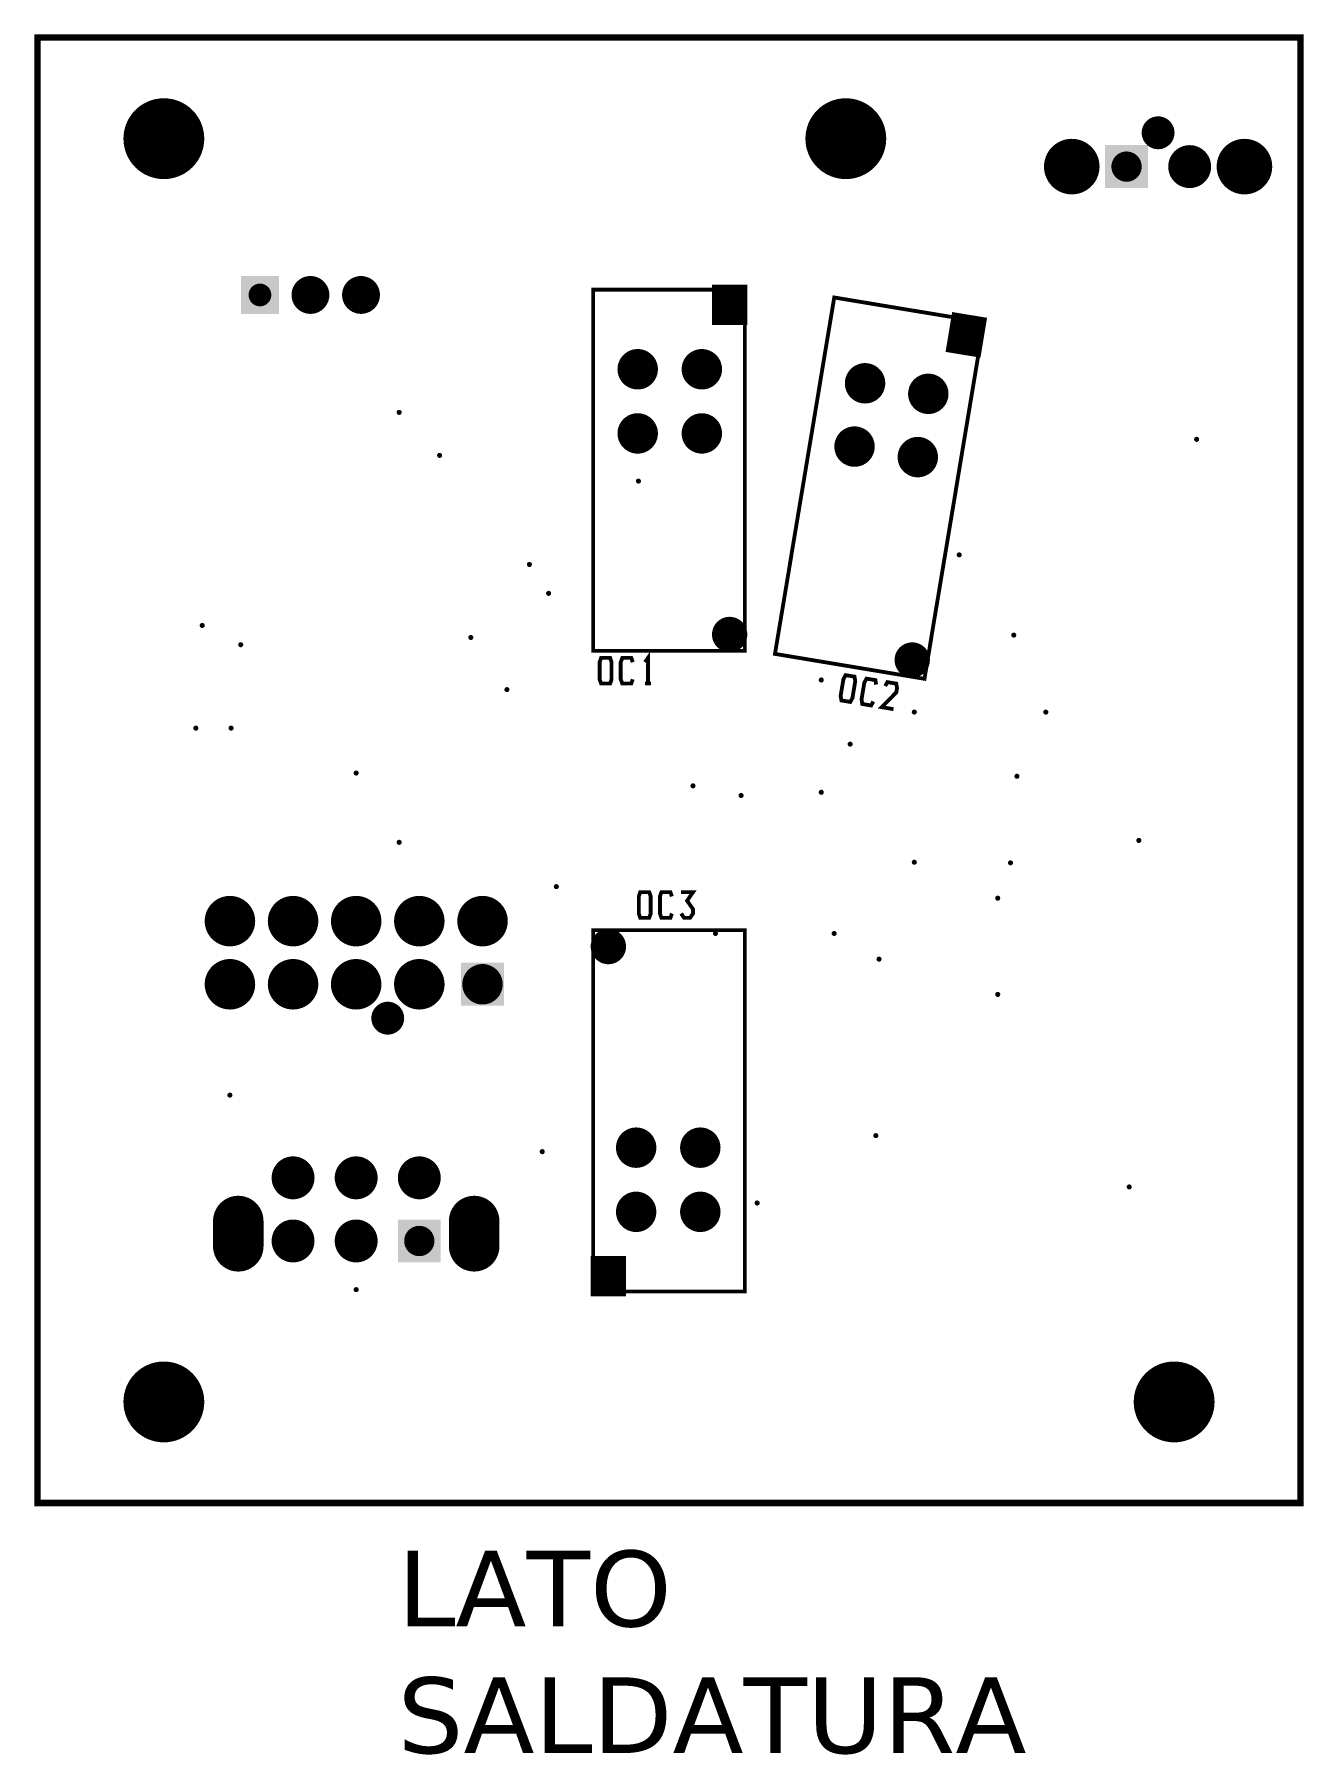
# Model space of a CAD drawing. Extents: x -6 to 100, y -18 to 50.
# Drawn here: x 49.4 to 99.7, y -18.4 to 49.7 of the extents above; entities that cross this region are included whole.
import ezdxf

# ---------------------------------------------------------------- set-up
doc = ezdxf.new("R2010")
doc.units = 0
doc.header["$MEASUREMENT"] = 0
doc.layers.get('0').update_dxf_attribs({"linetype": 'CONTINUOUS'})
for name, color, linetype in [('22-310-0_DRL', 1, 'CONTINUOUS'), ('22-310-0_SMB', 254, 'CONTINUOUS'), ('22-310-0_SSB', 1, 'CONTINUOUS')]:
    doc.layers.add(name, color=color, linetype=linetype)
doc.styles.get("Standard").update_dxf_attribs({"font": 'verdana.ttf', "height": 3})

# ---------------------------------------------------------------- blocks, each defined once
blk = doc.blocks.new('ROUND_1')
at = {"const_width": 1.6002}
blk.add_lwpolyline([(-0.8001, 0, 1), (0.8001, 0, 1)], format="xyb", close=True, dxfattribs=at)
blk = doc.blocks.new('ROUND_16')
at = {"const_width": 0.65024}
blk.add_lwpolyline([(-0.32512, 0, 1), (0.32512, 0, 1)], format="xyb", close=True, dxfattribs=at)
blk = doc.blocks.new('ROUND_18')
at = {"const_width": 0.8001}
blk.add_lwpolyline([(-0.40005, 0, 1), (0.40005, 0, 1)], format="xyb", close=True, dxfattribs=at)
blk = doc.blocks.new('ROUND_19')
at = {"const_width": 0.69977}
blk.add_lwpolyline([(-0.349884, 0, 1), (0.349884, 0, 1)], format="xyb", close=True, dxfattribs=at)
blk = doc.blocks.new('ROUND_47')
at = {"const_width": 0.44958}
blk.add_lwpolyline([(-0.22479, 0, 1), (0.22479, 0, 1)], format="xyb", close=True, dxfattribs=at)
blk = doc.blocks.new('ROUND_48')
at = {"const_width": 0.59944}
blk.add_lwpolyline([(-0.29972, 0, 1), (0.29972, 0, 1)], format="xyb", close=True, dxfattribs=at)
blk = doc.blocks.new('ROUND_50')
at = {"const_width": 0.10033}
blk.add_lwpolyline([(-0.050164, 0, 1), (0.050164, 0, 1)], format="xyb", close=True, dxfattribs=at)
blk = doc.blocks.new('ROUND_8')
at = {"const_width": 0.7493}
blk.add_lwpolyline([(-0.37465, 0, 1), (0.37465, 0, 1)], format="xyb", close=True, dxfattribs=at)
blk = doc.blocks.new('SQUARE_9')
blk.add_solid([(0.7493, 0.7493), (0.7493, -0.7493), (-0.7493, 0.7493), (-0.7493, -0.7493)])
blk = doc.blocks.new('OBLONG_10')
at = {"const_width": 1.99898}
blk.add_lwpolyline([(0, 0.50038), (0, -0.50038)], dxfattribs=at)
at = {"const_width": 0.99949}
for points in [[(-0.499744, 0.50038, 1), (0.499744, 0.50038, 1)], [(-0.499744, -0.50038, 1), (0.499744, -0.50038, 1)]]:
    blk.add_lwpolyline(points, format="xyb", close=True, dxfattribs=at)
blk = doc.blocks.new('ROUND_13')
at = {"const_width": 0.84963}
blk.add_lwpolyline([(-0.424814, 0, 1), (0.424814, 0, 1)], format="xyb", close=True, dxfattribs=at)
blk = doc.blocks.new('SQUARE_14')
blk.add_solid([(0.84963, 0.84963), (0.84963, -0.84963), (-0.84963, 0.84963), (-0.84963, -0.84963)])
blk = doc.blocks.new('ROUND_15')
at = {"const_width": 0.99949}
blk.add_lwpolyline([(-0.499744, 0, 1), (0.499744, 0, 1)], format="xyb", close=True, dxfattribs=at)
blk = doc.blocks.new('ROUND_17')
at = {"const_width": 1.09982}
blk.add_lwpolyline([(-0.54991, 0, 1), (0.54991, 0, 1)], format="xyb", close=True, dxfattribs=at)

msp = doc.modelspace()

# ---------------------------------------------------------------- linework, layer by layer
at = {"layer": '22-310-0_DRL'}
for points, const_width in [([(49.568, 49.56), (49.568, -8.441), (99.565, -8.441), (99.565, 49.56), (49.568, 49.56)], 0.254), ([(76.967, 39.783), (76.967, 38.183)], 1.4), ([(86.207, 37.007), (86.469, 38.584)], 1.4), ([(72.166, 1.333), (72.166, -0.265)], 1.4)]:
    msp.add_lwpolyline(points, dxfattribs=dict(at, const_width=const_width))
at = {"layer": '22-310-0_SSB', "const_width": 0.152}
for points in [[(77.566, 25.285), (77.566, 39.585), (71.567, 39.585), (71.567, 25.285), (77.566, 25.285)], [(84.681, 24.182), (87.028, 38.29), (81.109, 39.273), (78.762, 25.168), (84.681, 24.182)], [(73.627, 36.184), (73.027, 36.184), (73.027, 36.684), (73.627, 36.684), (73.627, 36.184)], [(76.167, 36.184), (75.567, 36.184), (75.567, 36.684), (76.167, 36.684), (76.167, 36.184)], [(82.583, 35.582), (81.991, 35.681), (82.075, 36.174), (82.666, 36.075), (82.583, 35.582)], [(85.09, 35.165), (84.498, 35.262), (84.579, 35.757), (85.171, 35.658), (85.09, 35.165)], [(73.627, 33.644), (73.027, 33.644), (73.027, 34.144), (73.627, 34.144), (73.627, 33.644)], [(76.167, 33.644), (75.567, 33.644), (75.567, 34.144), (76.167, 34.144), (76.167, 33.644)], [(82.166, 33.075), (81.574, 33.174), (81.656, 33.667), (82.247, 33.57), (82.166, 33.075)], [(84.673, 32.658), (84.081, 32.758), (84.163, 33.25), (84.754, 33.151), (84.673, 32.658)], [(73.733, 23.992), (73.733, 25.008), (73.614, 24.838)], [(71.879, 23.992), (71.818, 24.162), (71.818, 24.838), (71.879, 25.008), (72.235, 25.008), (72.293, 24.838), (72.293, 24.162), (72.235, 23.992), (71.879, 23.992)], [(73.131, 24.162), (73.073, 23.992), (72.717, 23.992), (72.656, 24.162), (72.656, 24.838), (72.717, 25.008), (73.073, 25.008), (73.131, 24.838)], [(73.85, 23.992), (73.614, 23.992)], [(81.394, 23.324), (81.361, 23.499), (81.473, 24.167), (81.559, 24.325), (81.91, 24.266), (81.94, 24.091), (81.831, 23.423), (81.744, 23.266), (81.394, 23.324)], [(82.656, 23.283), (82.57, 23.126), (82.219, 23.184), (82.189, 23.362), (82.301, 24.03), (82.387, 24.188), (82.738, 24.129), (82.768, 23.951)], [(83.456, 22.979), (82.989, 23.057), (83.568, 23.647), (83.594, 23.814), (83.563, 23.992), (83.213, 24.05), (83.126, 23.893)], [(73.428, 14.721), (73.37, 14.891), (73.37, 15.567), (73.428, 15.737), (73.784, 15.737), (73.842, 15.567), (73.842, 14.891), (73.784, 14.721), (73.428, 14.721)], [(74.681, 14.891), (74.622, 14.721), (74.267, 14.721), (74.208, 14.891), (74.208, 15.567), (74.267, 15.737), (74.622, 15.737), (74.681, 15.567)], [(75.046, 14.891), (75.163, 14.721), (75.402, 14.721), (75.519, 14.891), (75.519, 15.059), (75.283, 15.399), (75.519, 15.737), (75.046, 15.737)], [(71.567, 14.233), (71.567, -0.067), (77.566, -0.067), (77.566, 14.233), (71.567, 14.233)], [(72.966, 5.874), (73.566, 5.874), (73.566, 5.374), (72.966, 5.374), (72.966, 5.874)], [(75.506, 5.874), (76.106, 5.874), (76.106, 5.374), (75.506, 5.374), (75.506, 5.874)], [(72.966, 3.334), (73.566, 3.334), (73.566, 2.834), (72.966, 2.834), (72.966, 3.334)], [(75.506, 3.334), (76.106, 3.334), (76.106, 2.834), (75.506, 2.834), (75.506, 3.334)]]:
    msp.add_lwpolyline(points, dxfattribs=at)
for points in [[(76.766, 38.983, -0.414214), (76.967, 39.184)], [(76.967, 38.785, -0.414214), (76.769, 38.983)], [(76.967, 39.184, -0.414214), (77.167, 38.983)], [(77.167, 38.983, -0.414214), (76.967, 38.782)], [(86.139, 37.794, -0.041838), (86.141, 37.827)], [(86.304, 37.599, -0.366034), (86.139, 37.794)], [(86.141, 37.827, -0.366034), (86.337, 37.992)], [(86.337, 37.594, -0.041836), (86.303, 37.596)], [(86.337, 37.992, -0.041452), (86.37, 37.992)], [(86.535, 37.761, -0.366632), (86.337, 37.594)], [(86.37, 37.992, -0.366632), (86.537, 37.794)], [(86.537, 37.794, -0.041312), (86.535, 37.761)], [(76.766, 25.935, -0.414214), (76.967, 26.136)], [(76.967, 25.734, -0.414214), (76.766, 25.935)], [(76.967, 26.133, -0.414214), (77.165, 25.935)], [(77.167, 25.935, -0.414214), (76.967, 25.734)], [(83.997, 24.955, -0.370177), (84.196, 25.125)], [(84.196, 25.125, -0.041839), (84.229, 25.122)], [(84.229, 25.12, -0.366034), (84.394, 24.924)], [(83.995, 24.924, -0.038179), (83.997, 24.955)], [(84.163, 24.726, -0.366632), (83.995, 24.924)], [(84.196, 24.726, -0.041452), (84.163, 24.726)], [(84.391, 24.891, -0.366034), (84.196, 24.726)], [(84.394, 24.924, -0.04184), (84.391, 24.891)], [(72.166, 13.382, -0.414214), (71.965, 13.583)], [(71.968, 13.583, -0.414214), (72.166, 13.781)], [(72.166, 13.784, -0.414214), (72.367, 13.583)], [(72.367, 13.583, -0.414214), (72.166, 13.382)], [(71.968, 0.535, -0.414214), (72.166, 0.733)], [(72.166, 0.733, -0.414214), (72.364, 0.535)], [(72.166, 0.334, -0.414214), (71.965, 0.535)], [(72.367, 0.535, -0.414214), (72.166, 0.334)]]:
    msp.add_lwpolyline(points, format="xyb", dxfattribs=at)

# ---------------------------------------------------------------- block references
at = {"layer": '22-310-0_DRL', "xscale": -1}
for name, p in [('ROUND_1', (54.566, 45.559)), ('ROUND_1', (81.567, 45.559)), ('ROUND_16', (93.931, 45.793)), ('ROUND_18', (90.513, 44.454)), ('ROUND_48', (92.682, 44.454)), ('ROUND_48', (95.181, 44.454)), ('ROUND_18', (97.35, 44.454)), ('ROUND_47', (58.371, 39.374)), ('ROUND_47', (60.37, 39.374)), ('ROUND_47', (62.372, 39.374)), ('ROUND_47', (73.327, 36.433)), ('ROUND_47', (75.867, 36.433)), ('ROUND_47', (82.329, 35.877)), ('ROUND_47', (84.833, 35.46)), ('ROUND_50', (63.883, 34.726)), ('ROUND_47', (73.327, 33.893)), ('ROUND_47', (75.867, 33.893)), ('ROUND_47', (81.912, 33.372)), ('ROUND_47', (84.417, 32.956)), ('ROUND_50', (95.455, 33.659)), ('ROUND_50', (65.483, 33.024)), ('ROUND_50', (73.357, 32.008)), ('ROUND_50', (69.039, 28.706)), ('ROUND_50', (86.057, 29.087)), ('ROUND_50', (69.801, 27.563)), ('ROUND_19', (76.967, 25.935)), ('ROUND_50', (56.085, 26.293)), ('ROUND_50', (66.72, 25.818)), ('ROUND_50', (88.216, 25.912)), ('ROUND_50', (57.609, 25.531)), ('ROUND_19', (84.196, 24.924)), ('ROUND_50', (68.15, 23.753)), ('ROUND_50', (80.596, 24.134)), ('ROUND_50', (84.279, 22.864)), ('ROUND_50', (89.486, 22.864)), ('ROUND_50', (55.831, 22.229)), ('ROUND_50', (57.228, 22.229)), ('ROUND_50', (81.739, 21.594)), ('ROUND_50', (62.181, 20.451)), ('ROUND_50', (75.516, 19.943)), ('ROUND_50', (80.596, 19.689)), ('ROUND_50', (88.343, 20.324)), ('ROUND_50', (77.421, 19.562)), ('ROUND_50', (63.883, 17.708)), ('ROUND_50', (93.169, 17.784)), ('ROUND_50', (84.279, 16.921)), ('ROUND_50', (88.089, 16.895)), ('ROUND_50', (70.106, 15.955)), ('ROUND_48', (57.183, 14.589)), ('ROUND_48', (59.682, 14.589)), ('ROUND_48', (62.181, 14.589)), ('ROUND_48', (64.681, 14.589)), ('ROUND_48', (67.183, 14.589)), ('ROUND_50', (87.581, 15.498)), ('ROUND_19', (72.166, 13.583)), ('ROUND_50', (76.405, 14.101)), ('ROUND_50', (81.104, 14.101)), ('ROUND_50', (82.882, 13.085)), ('ROUND_48', (57.183, 12.09)), ('ROUND_48', (59.682, 12.09)), ('ROUND_48', (62.181, 12.09)), ('ROUND_48', (64.681, 12.09)), ('ROUND_18', (67.183, 12.09)), ('ROUND_50', (87.581, 11.688)), ('ROUND_16', (63.431, 10.748)), ('ROUND_50', (57.183, 7.703)), ('ROUND_50', (82.755, 6.1)), ('ROUND_50', (69.547, 5.465)), ('ROUND_47', (73.266, 5.623)), ('ROUND_47', (75.806, 5.623)), ('ROUND_48', (59.682, 4.429)), ('ROUND_48', (62.181, 4.429)), ('ROUND_48', (64.681, 4.429)), ('ROUND_50', (92.788, 4.068)), ('ROUND_47', (73.266, 3.083)), ('ROUND_47', (75.806, 3.083)), ('ROUND_50', (78.056, 3.433)), ('ROUND_18', (57.513, 2.219)), ('ROUND_18', (66.852, 2.219)), ('ROUND_48', (59.682, 1.93)), ('ROUND_48', (62.181, 1.93)), ('ROUND_48', (64.681, 1.93)), ('ROUND_50', (62.181, 0.004)), ('ROUND_1', (54.566, -4.441)), ('ROUND_1', (94.566, -4.441))]:
    msp.add_blockref(name, p, dxfattribs=at)
at = {"layer": '22-310-0_SMB', "xscale": -1}
for name, p in [('ROUND_17', (90.513, 44.454)), ('SQUARE_14', (92.682, 44.454)), ('ROUND_13', (95.181, 44.454)), ('ROUND_17', (97.35, 44.454)), ('SQUARE_9', (58.371, 39.374)), ('ROUND_8', (60.37, 39.374)), ('ROUND_8', (62.372, 39.374)), ('ROUND_18', (73.327, 36.433)), ('ROUND_18', (75.867, 36.433)), ('ROUND_18', (82.329, 35.877)), ('ROUND_18', (84.833, 35.46)), ('ROUND_18', (73.327, 33.893)), ('ROUND_18', (75.867, 33.893)), ('ROUND_18', (81.912, 33.372)), ('ROUND_18', (84.417, 32.956)), ('ROUND_15', (57.183, 14.589)), ('ROUND_15', (59.682, 14.589)), ('ROUND_15', (62.181, 14.589)), ('ROUND_15', (64.681, 14.589)), ('ROUND_15', (67.183, 14.589)), ('ROUND_15', (57.183, 12.09)), ('ROUND_15', (59.682, 12.09)), ('ROUND_15', (62.181, 12.09)), ('ROUND_15', (64.681, 12.09)), ('SQUARE_14', (67.183, 12.09)), ('ROUND_18', (73.266, 5.623)), ('ROUND_18', (75.806, 5.623)), ('ROUND_13', (59.682, 4.429)), ('ROUND_13', (62.181, 4.429)), ('ROUND_13', (64.681, 4.429)), ('OBLONG_10', (57.513, 2.219)), ('OBLONG_10', (66.852, 2.219)), ('ROUND_18', (73.266, 3.083)), ('ROUND_18', (75.806, 3.083)), ('ROUND_13', (59.682, 1.93)), ('ROUND_13', (62.181, 1.93)), ('SQUARE_14', (64.681, 1.93))]:
    msp.add_blockref(name, p, dxfattribs=at)

# ---------------------------------------------------------------- texts
at = {"linetype": 'Continuous'}
for s, p in [('LATO', (63.817, -13.327)), ('SALDATURA', (63.817, -18.341))]:
    msp.add_text(s, height=3, dxfattribs=at).set_placement(p)

doc.saveas('drawing.dxf')
